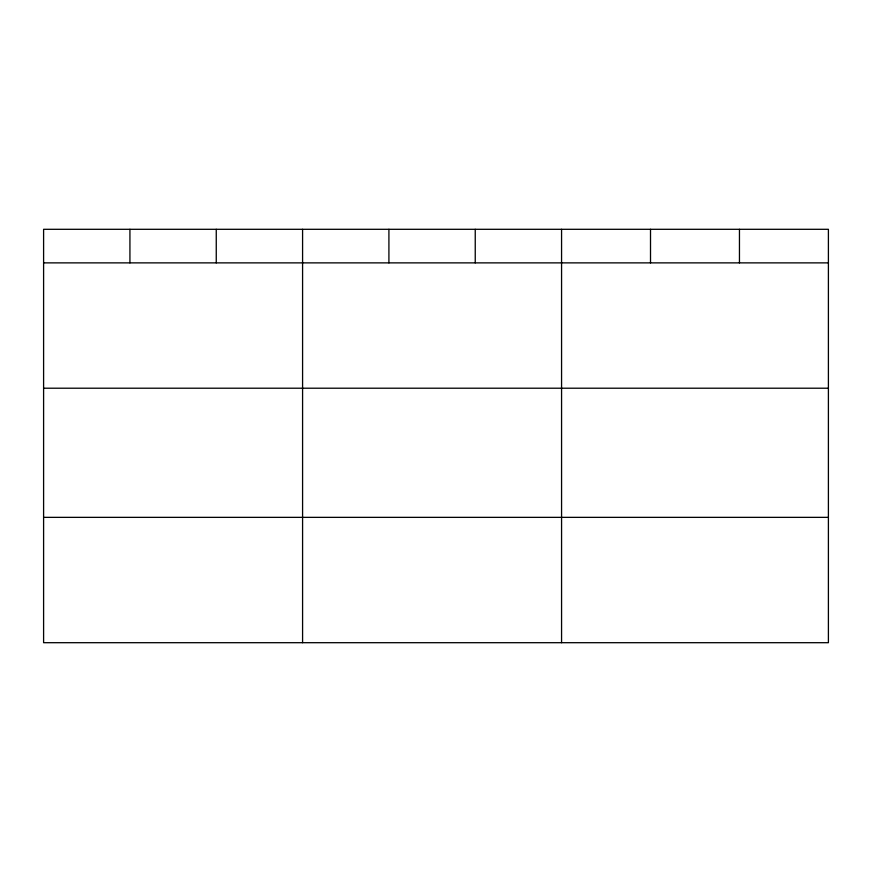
<?xml version="1.0" encoding="UTF-8"?>
<svg xmlns="http://www.w3.org/2000/svg" width="872" height="872" viewBox="0 0 872 872"><rect width="100%" height="100%" fill="white"/><g stroke="black" fill="none" stroke-linecap="round" stroke-linejoin="round"><path stroke-width="1.31" d="M828.4 262.875L828.4 642.697L43.6 642.697L43.6 229.303L828.4 229.303L828.4 262.875L43.6 262.875M43.6 388.214L828.4 388.214M43.6 517.358L828.4 517.358M739.456 229.303L739.456 262.875M650.512 229.303L650.512 262.875M561.568 229.303L561.568 642.697M475.24 229.303L475.24 262.875M388.912 229.303L388.912 262.875M302.584 229.303L302.584 642.697M216.256 229.303L216.256 262.875M129.928 229.303L129.928 262.875"/></g></svg>
